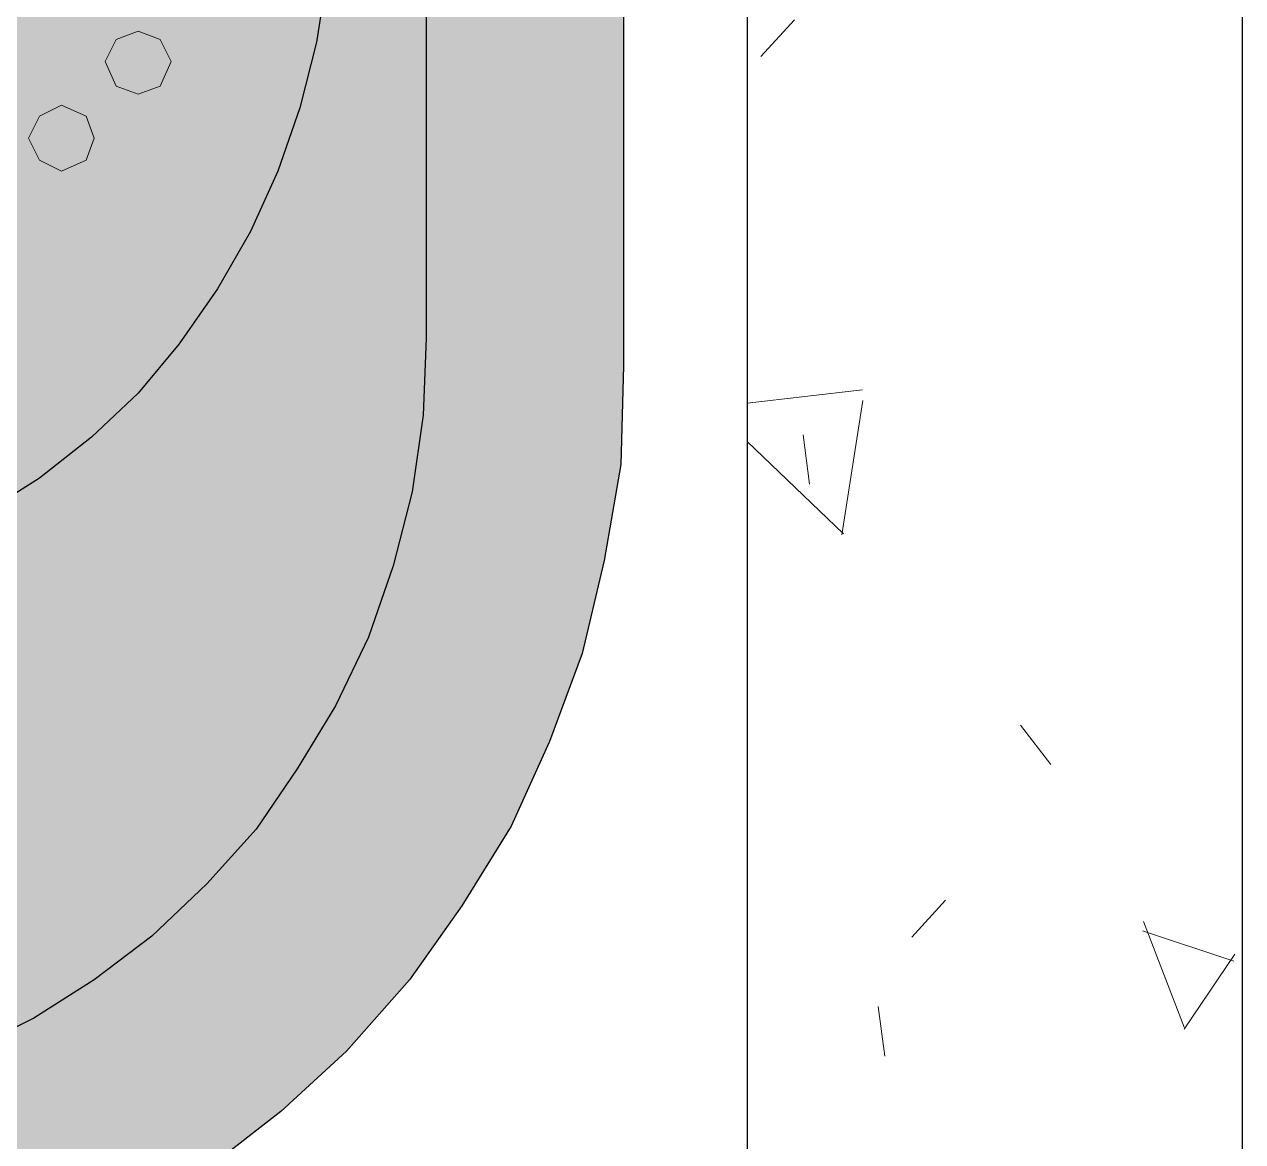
# Model space of a CAD drawing. Header units: millimetres. Extents: x 138979 to 257434, y 2210 to 57479.
# Drawn here: x 225316.6 to 225808.5, y 21830.4 to 22281.5 of the extents above; entities that cross this region are included whole.
import ezdxf

# ---------------------------------------------------------------- set-up
doc = ezdxf.new("R2010")
doc.units = ezdxf.units.MM
doc.layers.add('GAR-Sanitary Ware', color=8, linetype='Continuous')
doc.layers.add('WALL-FILL-4', color=254, linetype='Continuous', lineweight=9)
doc.layers.add('WALL-RETCUT-1', color=1, linetype='Continuous', lineweight=25)

# ---------------------------------------------------------------- blocks, each defined once
blk = doc.blocks.new('BT01')
at = {"layer": 'GAR-Sanitary Ware', "true_color": 0xffffff}
h = blk.add_hatch(color=7, dxfattribs=at)
h.dxf.hatch_style = 1
h.paths.add_polyline_path([(145354.4739902103, 17445.21085285259), (145341.1901725417, 17480.63427279569), (145324.5856819761, 17513.84381696748), (145304.6599554729, 17544.8393446077), (145281.4132745531, 17574.72793436228), (145257.0596557474, 17601.29542893951), (145228.2781446383, 17626.75612639126), (145198.3895548838, 17647.78879078), (145166.2870893581, 17667.7143765229), (145131.9706073005, 17683.21221072308), (145096.5471873574, 17696.49602839182), (145058.9097508825, 17705.35181299751), (145020.1653765221, 17711.99372183185), (144980.3139235165, 17713.10080047767), (144058.1970817891, 17713.10080047767), (144018.3456991627, 17711.99372183185), (143979.6013248027, 17705.35181299751), (143941.9638883281, 17696.49602839182), (143905.4334601192, 17683.21221072308), (143871.1169780616, 17667.7143765229), (143839.0144421556, 17647.78879078), (143809.1259227814, 17626.75612639126), (143781.4513495583, 17601.29542893951), (143755.9907224865, 17574.72793436228), (143732.7441119463, 17544.8393446077), (143713.9253937092, 17513.84381696748), (143697.320621623, 17480.63427279569), (143684.0368743346, 17445.21085285259), (143674.0740110828, 17408.68049502381), (143668.5391105143, 17371.0430585492), (143666.3250939832, 17332.2985434288), (143668.5391105143, 17293.55416906852), (143674.0740110828, 17255.91673259391), (143684.0368743346, 17219.38637476513), (143697.320621623, 17183.9628140619), (143713.9253937092, 17150.75341065027), (143732.7441119463, 17119.75788301005), (143755.9907224865, 17089.86943401562), (143781.4513495583, 17063.30179867821), (143809.1259227814, 17038.94803911218), (143839.0144421556, 17016.80843683775), (143871.1169780616, 16996.88271033467), (143905.4334601192, 16981.38501689467), (143941.9638883281, 16968.10119922599), (143979.6013248027, 16959.24541462024), (144018.3456991627, 16953.71044367159), (144058.1970817891, 16951.49649752013), (144980.3139235165, 16951.49649752013), (145020.1653765221, 16953.71044367159), (145058.9097508825, 16959.24541462024), (145096.5471873574, 16968.10119922599), (145131.9706073005, 16981.38501689467), (145166.2870893581, 16996.88271033467), (145198.3895548838, 17016.80843683775), (145228.2781446383, 17038.94803911218), (145257.0596557474, 17063.30179867821), (145281.4132745531, 17089.86943401562), (145304.6599554729, 17119.75788301005), (145324.5856819761, 17150.75341065027), (145341.1901725417, 17183.9628140619), (145354.4739902103, 17219.38637476513), (145363.3300563365, 17255.9167325939), (145369.9719651709, 17293.55416906852), (145372.1858409424, 17332.2985434288), (145369.9719651709, 17371.0430585492), (145363.3300563365, 17408.68049502382)])
at = {"layer": 'GAR-Sanitary Ware'}
for p, q in [((144058.1970817891, 17713.10080047767), (144980.3139235165, 17713.10080047767)), ((144980.3139235165, 17713.10080047767), (145020.1653765221, 17711.99372183185)), ((145020.1653765221, 17711.99372183185), (145058.9097508825, 17705.35181299751)), ((145058.9097508825, 17705.35181299751), (145096.5471873574, 17696.49602839182)), ((145096.5471873574, 17696.49602839182), (145131.9706073005, 17683.21221072308)), ((145131.9706073005, 17683.21221072308), (145166.2870893581, 17667.7143765229)), ((145166.2870893581, 17667.7143765229), (145198.3895548838, 17647.78879078)), ((145198.3895548838, 17647.78879078), (145228.2781446383, 17626.75612639126)), ((144075.9087917604, 17633.39803522563), (144969.2441223792, 17633.39803522563)), ((144969.2441223792, 17633.39803522563), (145000.2396500197, 17632.29095657979)), ((145000.2396500197, 17632.29095657979), (145031.2351776594, 17627.86306427693)), ((145031.2351776594, 17627.86306427693), (145061.123626654, 17620.11421755693)), ((145228.2781446383, 17626.75612639126), (145257.0596557474, 17601.29542893951)), ((145061.123626654, 17620.11421755693), (145089.905278523, 17610.15135430539)), ((145089.905278523, 17610.15135430539), (145117.5798517459, 17596.86753663671)), ((145257.0596557474, 17601.29542893951), (145281.4132745531, 17574.72793436228)), ((145117.5798517459, 17596.86753663671), (145143.0404084376, 17581.36970243647)), ((144822.0153308981, 17593.54658221951), (144849.6899041212, 17589.11868991665)), ((144849.6899041212, 17589.11868991665), (144876.2575394583, 17582.47678108231)), ((144876.2575394583, 17582.47678108231), (144901.7180961501, 17573.62085571644)), ((145143.0404084376, 17581.36970243647), (145167.3940272436, 17564.76507111077)), ((145281.4132745531, 17574.72793436228), (145304.6599554729, 17544.8393446077)), ((144901.7180961501, 17573.62085571644), (144926.0717149558, 17562.55105457923)), ((145167.3940272436, 17564.76507111077), (145189.5337702779, 17544.8393446077)), ((144926.0717149558, 17562.55105457923), (144949.3183958761, 17549.26723691056)), ((144949.3183958761, 17549.26723691056), (144971.4581389106, 17533.76954347049)), ((145189.5337702779, 17544.8393446077), (145210.566434667, 17522.69974233332)), ((144971.4581389106, 17533.76954347049), (144991.3837246534, 17517.16477138462)), ((145210.566434667, 17522.69974233332), (145228.2781446383, 17499.45306141308)), ((144991.3837246534, 17517.16477138462), (145009.0954346252, 17498.34598276723)), ((145009.0954346252, 17498.34598276723), (145025.700206711, 17477.31331837855)), ((145228.2781446383, 17499.45306141308), (145243.7758380782, 17475.0994426072)), ((145025.700206711, 17477.31331837855), (145038.9840243794, 17456.28065398979)), ((145243.7758380782, 17475.0994426072), (145257.0596557474, 17448.53180726978))]:
    blk.add_line(p, q, dxfattribs=at)
at = {"layer": 'GAR-Sanitary Ware', "lineweight": 0}
for p, q in [((144857.4388916011, 17530.44858905335), (144848.5829662352, 17526.02055599031)), ((144867.4016140925, 17526.02055599031), (144857.4388916011, 17530.44858905335)), ((144848.5829662352, 17526.02055599031), (144845.2620118179, 17517.16477138462)), ((144870.7225685096, 17517.16477138462), (144867.4016140925, 17526.02055599031)), ((144845.2620118179, 17517.16477138462), (144848.5829662352, 17508.30884601877)), ((144867.4016140925, 17508.30884601877), (144870.7225685096, 17517.16477138462)), ((144848.5829662352, 17508.30884601877), (144857.4388916011, 17503.88095371594)), ((144857.4388916011, 17503.88095371594), (144867.4016140925, 17508.30884601877)), ((144879.5784938755, 17496.13210699594), (144875.1506015728, 17486.1692437444)), ((144888.4344192413, 17499.45306141308), (144879.5784938755, 17496.13210699594)), ((144897.2902038472, 17496.13210699594), (144888.4344192413, 17499.45306141308)), ((144901.7180961501, 17486.1692437444), (144897.2902038472, 17496.13210699594)), ((144875.1506015728, 17486.1692437444), (144879.5784938755, 17477.31331837855)), ((144897.2902038472, 17477.31331837855), (144901.7180961501, 17486.1692437444)), ((144879.5784938755, 17477.31331837855), (144888.4344192413, 17472.88542607566)), ((144888.4344192413, 17472.88542607566), (144897.2902038472, 17477.31331837855))]:
    blk.add_line(p, q, dxfattribs=at)
blk = doc.blocks.new('TYPE E1')
at = {"layer": 'WALL-FILL-4'}
h = blk.add_hatch(dxfattribs=at)
h.set_pattern_fill('FP_118', color=256, angle=-579.9999999999893, style=0, pattern_type=2)
h.set_pattern_definition([(320.0000000000106, (184541.5272986866, -2453.145904083973), (-38.25359748097573, -437.2423356398183), [45.72, -502.92]), (265.0000000000106, (184541.5272986866, -2453.145904083973), (458.5367433592045, 84.58275246487926), [36.576, -402.336]), (10.45100000001061, (184538.3389426968, -2489.583168952962), (420.2802474508456, -352.6619677193106), [38.856, -427.416]), (316.1840000000106, (184663.4467648915, -2453.146324760517), (-100.903280770738, -650.5898997999443), [68.57999999999998, -754.3799999999999]), (6.636000000010616, (184655.0386761832, -2507.361697158081), (593.8263051682329, -569.7659014887121), [58.284, -641.124]), (261.1840000000107, (184663.4467648915, -2453.146324760517), (593.8202659361505, -569.77246806556), [54.86399999999986, -603.5039999999977]), (291.0000000000106, (184632.966688002, -2514.105952694317), (-245.4366409230011, -363.8750514784352), [45.71999999999989, -502.9199999999991]), (236.0000000000107, (184632.966688002, -2514.105952694317), (442.0518042913679, -148.3252822270908), [36.57599999999989, -402.3359999999991]), (341.4510000000107, (184612.5132338186, -2544.428962388312), (196.6114722966064, -512.2010140895475), [38.85599999999978, -427.4159999999982]), (307.5000000000106, (184541.5272986866, -2453.145904083973), (202.9317907215856, -7.412779136772711), [20.117, -377.342, 20.117, -792.175]), (307.5000000000106, (184541.5272986866, -2453.145904083973), (202.9317907215856, -7.412779136772711), [-417.576, -388.315, 20.117, -383.7430000000001]), (277.5000000000106, (184541.5272986866, -2453.145904083973), (240.4330518590656, -160.3671524774818), [20.11699999999994, -212.7499999999995, 20.11699999999994, -522.121999999998]), (277.5000000000106, (184541.5272986866, -2453.145904083973), (240.4330518590656, -160.3671524774818), [-252.9839999999995, -368.1979999999991, 20.11699999999994, -133.8069999999995]), (237.5000000000106, (184541.5268997247, -2317.205675833164), (-13.74909929522584, -325.4178302330253), [20.11699999999993, -132.2829999999994, 20.11699999999993, -1086.306999999995]), (237.5000000000106, (184541.5268997247, -2317.205675833164), (-13.74909929522584, -325.4178302330253), [-172.5169999999994, -455.3709999999988, 20.11699999999993, -610.8189999999977]), (227.5000000000107, (184541.5263440176, -2256.245299943028), (61.02439917698354, -355.5100278052479), [20.11699999999999, -178.0029999999999, 20.11699999999999, -743.7119999999995]), (227.5000000000107, (184541.5263440176, -2256.245299943028), (61.02439917698354, -355.5100278052479), [-218.2369999999999, -295.6559999999998, 20.11699999999999, -427.9389999999998])])
h.paths.add_polyline_path([(184741.526720922, 921.8561010777485), (184541.5267208884, 921.8561010777485), (184541.5267209248, -2703.143898926912), (184741.5267209248, -2703.143898926912)])
at = {"layer": 'WALL-RETCUT-1'}
blk.add_lwpolyline([(184541.526720922, -2703.143898922255), (184741.526720922, -2703.143898922255), (184741.526720922, 921.8561010777485), (184541.5267208884, 921.8561010777485)], close=True, dxfattribs=at)
at = {"layer": 'GAR-Sanitary Ware', "rotation": 90}
blk.add_blockref('BT01', (202504.6195166241, -145609.899760948), dxfattribs=at)

msp = doc.modelspace()

# ---------------------------------------------------------------- block references
at = {"rotation": 180}
msp.add_blockref('TYPE E1', (410350.0075635011, 21514.07411434476), dxfattribs=at)

doc.saveas('drawing.dxf')
